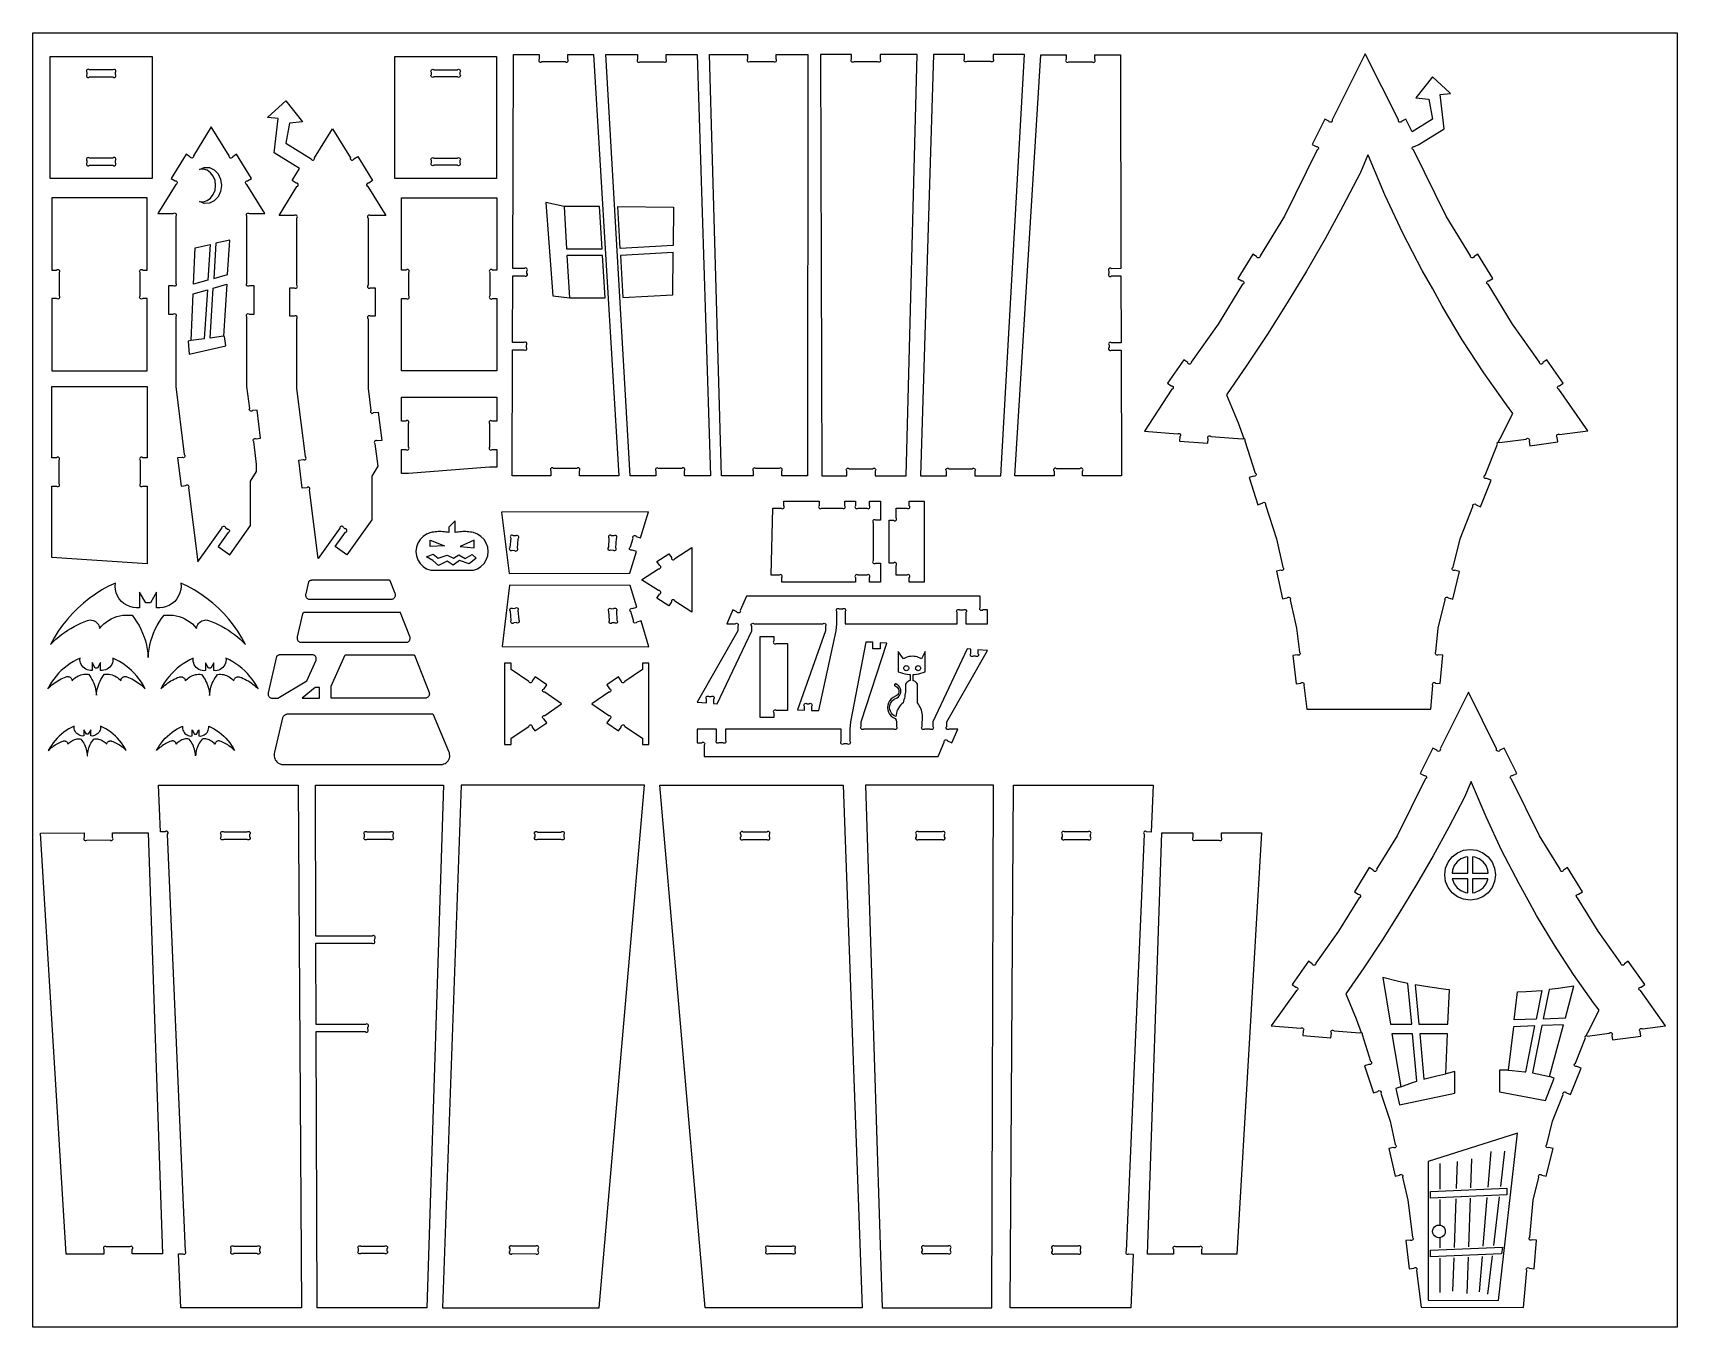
# Model space of a CAD drawing. Extents: x 4.8 to 51, y 4.1 to 40.4.
import ezdxf

# ---------------------------------------------------------------- set-up
doc = ezdxf.new("R2010")
doc.units = 0
doc.header["$MEASUREMENT"] = 0
doc.layers.get('0').update_dxf_attribs({"linetype": 'CONTINUOUS'})
doc.layers.add('ENGRAVING', color=1, linetype='CONTINUOUS')

msp = doc.modelspace()

# ---------------------------------------------------------------- linework, layer by layer
for points in [[(4.801, 4.053), (4.801, 40.394), (50.976, 40.394), (50.976, 4.053)], [(5.289, 39.727), (8.147, 39.727), (8.147, 36.308), (5.289, 36.308)], [(14.964, 36.308), (14.964, 39.727), (17.822, 39.727), (17.822, 36.308)], [(9.476, 35.661), (9.588, 35.654), (9.696, 35.687), (9.792, 35.756), (9.868, 35.856), (9.916, 35.978), (9.932, 36.111), (9.916, 36.245), (9.868, 36.367), (9.792, 36.466), (9.696, 36.536), (9.588, 36.568), (9.476, 36.561), (9.613, 36.616), (9.758, 36.611), (9.893, 36.548), (10.002, 36.434), (10.073, 36.283), (10.098, 36.111), (10.073, 35.94), (10.002, 35.788), (9.893, 35.674), (9.758, 35.611), (9.613, 35.607)], [(19.789, 34.333), (20.788, 34.333), (20.717, 35.518), (19.718, 35.518)], [(21.292, 34.336), (21.225, 35.515), (22.788, 35.504), (22.78, 34.421)], [(9.315, 33.335), (9.362, 34.362), (9.778, 34.454), (9.716, 33.449)], [(9.88, 33.495), (10.266, 33.605), (10.331, 34.577), (9.942, 34.49)], [(21.371, 32.962), (22.769, 33.042), (22.778, 34.231), (21.303, 34.147)], [(19.872, 32.958), (20.871, 32.958), (20.799, 34.143), (19.8, 34.143)], [(9.778, 31.825), (9.864, 33.226), (10.248, 33.335), (10.152, 31.875)], [(9.242, 31.755), (9.302, 33.067), (9.7, 33.179), (9.615, 31.804)], [(15.674, 25.497), (15.758, 25.411), (15.859, 25.346), (15.973, 25.305), (17.171, 25.305), (17.284, 25.346), (17.385, 25.411), (17.47, 25.497), (17.534, 25.599), (17.573, 25.713), (17.586, 25.833), (17.573, 25.953), (17.534, 26.067), (17.47, 26.169), (17.385, 26.255), (17.284, 26.32), (17.171, 26.361), (17.129, 26.371), (17.087, 26.378), (17.044, 26.384), (17.001, 26.388), (16.959, 26.391), (16.916, 26.392), (16.873, 26.391), (16.83, 26.388), (16.787, 26.384), (16.745, 26.378), (16.702, 26.371), (16.66, 26.361), (16.66, 26.691), (16.483, 26.516), (16.483, 26.361), (16.441, 26.371), (16.399, 26.378), (16.356, 26.384), (16.314, 26.388), (16.271, 26.391), (16.228, 26.392), (16.185, 26.391), (16.142, 26.388), (16.099, 26.384), (16.057, 26.378), (16.015, 26.371), (15.973, 26.361), (15.859, 26.32), (15.758, 26.255), (15.674, 26.169), (15.61, 26.067), (15.571, 25.953), (15.557, 25.833), (15.571, 25.713), (15.61, 25.599)], [(15.956, 25.968), (15.956, 26.145), (16.364, 25.992)], [(17.191, 26.145), (16.801, 25.968), (17.191, 25.932)], [(15.858, 25.685), (16.046, 25.758), (16.185, 25.646), (16.431, 25.732), (16.613, 25.644), (16.763, 25.74), (16.937, 25.638), (17.135, 25.744), (17.252, 25.643), (17.057, 25.487), (16.786, 25.575), (16.603, 25.443), (16.437, 25.558), (16.19, 25.442), (16.028, 25.581)], [(5.298, 23.223), (5.372, 23.297), (5.448, 23.367), (5.527, 23.435), (5.608, 23.499), (5.692, 23.56), (5.778, 23.618), (5.866, 23.673), (5.957, 23.724), (6.049, 23.772), (6.143, 23.816), (6.238, 23.856), (6.335, 23.893), (6.373, 23.903), (6.412, 23.908), (6.451, 23.906), (6.489, 23.898), (6.525, 23.885), (6.559, 23.866), (6.59, 23.842), (6.617, 23.814), (6.639, 23.782), (6.656, 23.747), (6.667, 23.709), (6.672, 23.671), (6.728, 23.736), (6.79, 23.796), (6.856, 23.85), (6.927, 23.898), (7.002, 23.941), (7.08, 23.976), (7.161, 24.005), (7.244, 24.027), (7.329, 24.041), (7.414, 24.048), (7.5, 24.047), (7.586, 24.04), (7.657, 23.947), (7.722, 23.85), (7.782, 23.75), (7.836, 23.646), (7.883, 23.539), (7.925, 23.43), (7.96, 23.319), (7.988, 23.205), (8.01, 23.091), (8.026, 22.975), (8.034, 22.858), (8.038, 22.858), (8.047, 22.975), (8.062, 23.091), (8.084, 23.205), (8.113, 23.319), (8.148, 23.43), (8.189, 23.539), (8.237, 23.646), (8.291, 23.75), (8.35, 23.85), (8.416, 23.947), (8.487, 24.04), (8.572, 24.047), (8.658, 24.048), (8.744, 24.041), (8.828, 24.027), (8.912, 24.005), (8.993, 23.976), (9.071, 23.941), (9.145, 23.898), (9.216, 23.85), (9.283, 23.796), (9.344, 23.736), (9.4, 23.671), (9.406, 23.709), (9.417, 23.747), (9.434, 23.782), (9.456, 23.814), (9.482, 23.842), (9.513, 23.866), (9.547, 23.885), (9.584, 23.898), (9.622, 23.906), (9.661, 23.908), (9.7, 23.903), (9.737, 23.893), (9.834, 23.856), (9.93, 23.816), (10.024, 23.772), (10.116, 23.724), (10.206, 23.673), (10.294, 23.618), (10.38, 23.56), (10.464, 23.499), (10.546, 23.435), (10.625, 23.367), (10.701, 23.297), (10.774, 23.223), (10.672, 23.41), (10.559, 23.59), (10.436, 23.764), (10.304, 23.93), (10.162, 24.089), (10.012, 24.24), (9.853, 24.382), (9.687, 24.514), (9.514, 24.638), (9.334, 24.751), (9.147, 24.854), (8.956, 24.946), (8.961, 24.853), (8.952, 24.76), (8.929, 24.669), (8.893, 24.583), (8.844, 24.504), (8.784, 24.432), (8.714, 24.371), (8.635, 24.321), (8.55, 24.283), (8.46, 24.259), (8.367, 24.248), (8.274, 24.251), (8.274, 24.691), (8.104, 24.386), (7.968, 24.386), (7.799, 24.691), (7.799, 24.251), (7.706, 24.248), (7.613, 24.259), (7.523, 24.283), (7.437, 24.321), (7.359, 24.371), (7.288, 24.432), (7.228, 24.504), (7.18, 24.583), (7.143, 24.669), (7.12, 24.76), (7.112, 24.853), (7.117, 24.946), (6.925, 24.854), (6.739, 24.751), (6.559, 24.638), (6.385, 24.514), (6.219, 24.382), (6.061, 24.24), (5.91, 24.089), (5.769, 23.93), (5.636, 23.764), (5.514, 23.59), (5.401, 23.41)], [(12.485, 24.532), (12.496, 24.52), (12.509, 24.51), (12.523, 24.501), (12.538, 24.495), (12.553, 24.49), (14.891, 24.493), (14.907, 24.498), (14.922, 24.505), (14.936, 24.515), (14.949, 24.526), (14.959, 24.539), (14.968, 24.553), (14.975, 24.568), (14.98, 24.584), (14.982, 24.601), (14.982, 24.618), (14.98, 24.634), (14.975, 24.65), (14.833, 25.012), (14.831, 25.013), (14.83, 25.015), (14.828, 25.016), (14.827, 25.017), (14.825, 25.018), (14.823, 25.019), (14.821, 25.02), (14.819, 25.021), (14.817, 25.021), (14.815, 25.022), (14.813, 25.022), (14.811, 25.022), (12.655, 25.022), (12.644, 25.022), (12.633, 25.022), (12.623, 25.021), (12.612, 25.019), (12.602, 25.016), (12.592, 25.013), (12.582, 25.009), (12.572, 25.004), (12.563, 24.998), (12.555, 24.992), (12.547, 24.985), (12.539, 24.977), (12.462, 24.639), (12.459, 24.623), (12.458, 24.607), (12.459, 24.591), (12.463, 24.575), (12.468, 24.56), (12.476, 24.545)], [(12.245, 23.324), (12.256, 23.312), (12.269, 23.302), (12.283, 23.293), (12.297, 23.287), (12.313, 23.282), (15.306, 23.285), (15.322, 23.29), (15.337, 23.298), (15.351, 23.307), (15.364, 23.318), (15.375, 23.331), (15.384, 23.345), (15.39, 23.36), (15.395, 23.377), (15.397, 23.393), (15.397, 23.41), (15.395, 23.427), (15.39, 23.443), (15.127, 24.112), (15.126, 24.113), (15.124, 24.115), (15.123, 24.116), (15.121, 24.117), (15.119, 24.118), (15.117, 24.119), (15.115, 24.12), (15.113, 24.121), (15.111, 24.121), (15.109, 24.122), (15.107, 24.122), (15.105, 24.122), (12.434, 24.122), (12.428, 24.121), (12.421, 24.119), (12.415, 24.117), (12.408, 24.114), (12.402, 24.111), (12.396, 24.107), (12.391, 24.103), (12.386, 24.099), (12.381, 24.094), (12.376, 24.089), (12.372, 24.083), (12.369, 24.077), (12.222, 23.432), (12.219, 23.416), (12.218, 23.399), (12.219, 23.383), (12.222, 23.367), (12.228, 23.352), (12.235, 23.337)], [(5.216, 21.978), (5.253, 22.015), (5.291, 22.05), (5.331, 22.084), (5.371, 22.116), (5.413, 22.146), (5.456, 22.175), (5.501, 22.203), (5.546, 22.228), (5.592, 22.252), (5.639, 22.274), (5.687, 22.294), (5.735, 22.313), (5.754, 22.318), (5.773, 22.32), (5.793, 22.319), (5.812, 22.315), (5.83, 22.309), (5.847, 22.299), (5.862, 22.287), (5.876, 22.273), (5.887, 22.257), (5.895, 22.239), (5.901, 22.221), (5.903, 22.202), (5.931, 22.234), (5.962, 22.264), (5.995, 22.291), (6.031, 22.315), (6.068, 22.337), (6.107, 22.354), (6.148, 22.369), (6.189, 22.379), (6.232, 22.387), (6.274, 22.39), (6.317, 22.39), (6.36, 22.386), (6.396, 22.34), (6.428, 22.291), (6.458, 22.241), (6.485, 22.189), (6.509, 22.136), (6.53, 22.081), (6.547, 22.026), (6.562, 21.969), (6.573, 21.912), (6.58, 21.854), (6.585, 21.795), (6.586, 21.795), (6.591, 21.854), (6.598, 21.912), (6.609, 21.969), (6.624, 22.026), (6.641, 22.081), (6.662, 22.136), (6.686, 22.189), (6.713, 22.241), (6.743, 22.291), (6.775, 22.34), (6.811, 22.386), (6.854, 22.39), (6.896, 22.39), (6.939, 22.387), (6.982, 22.379), (7.023, 22.369), (7.064, 22.354), (7.103, 22.337), (7.14, 22.315), (7.176, 22.291), (7.209, 22.264), (7.239, 22.234), (7.268, 22.202), (7.27, 22.221), (7.276, 22.239), (7.284, 22.257), (7.295, 22.273), (7.309, 22.287), (7.324, 22.299), (7.341, 22.309), (7.359, 22.315), (7.378, 22.319), (7.398, 22.32), (7.417, 22.318), (7.436, 22.313), (7.484, 22.294), (7.532, 22.274), (7.579, 22.252), (7.625, 22.228), (7.67, 22.203), (7.715, 22.175), (7.758, 22.146), (7.799, 22.116), (7.84, 22.084), (7.88, 22.05), (7.918, 22.015), (7.954, 21.978), (7.903, 22.071), (7.847, 22.161), (7.785, 22.248), (7.719, 22.331), (7.648, 22.411), (7.573, 22.486), (7.494, 22.557), (7.411, 22.623), (7.324, 22.685), (7.234, 22.742), (7.141, 22.793), (7.045, 22.839), (7.048, 22.793), (7.043, 22.746), (7.032, 22.701), (7.014, 22.658), (6.989, 22.618), (6.959, 22.582), (6.924, 22.552), (6.885, 22.527), (6.842, 22.508), (6.797, 22.495), (6.751, 22.49), (6.704, 22.492), (6.704, 22.712), (6.619, 22.559), (6.552, 22.559), (6.467, 22.712), (6.467, 22.492), (6.42, 22.49), (6.374, 22.495), (6.329, 22.508), (6.286, 22.527), (6.247, 22.552), (6.212, 22.582), (6.181, 22.618), (6.157, 22.658), (6.139, 22.701), (6.128, 22.746), (6.123, 22.793), (6.126, 22.839), (6.03, 22.793), (5.937, 22.742), (5.847, 22.685), (5.76, 22.623), (5.677, 22.557), (5.598, 22.486), (5.522, 22.411), (5.452, 22.331), (5.386, 22.248), (5.324, 22.161), (5.268, 22.071)], [(8.394, 21.972), (8.431, 22.009), (8.469, 22.044), (8.508, 22.078), (8.549, 22.11), (8.591, 22.141), (8.634, 22.17), (8.678, 22.197), (8.723, 22.223), (8.769, 22.247), (8.816, 22.269), (8.864, 22.289), (8.912, 22.307), (8.931, 22.312), (8.951, 22.315), (8.97, 22.314), (8.989, 22.31), (9.007, 22.303), (9.024, 22.294), (9.04, 22.282), (9.053, 22.268), (9.064, 22.252), (9.073, 22.234), (9.078, 22.215), (9.081, 22.196), (9.109, 22.229), (9.14, 22.258), (9.173, 22.286), (9.208, 22.31), (9.246, 22.331), (9.285, 22.349), (9.325, 22.363), (9.367, 22.374), (9.409, 22.381), (9.452, 22.385), (9.495, 22.384), (9.538, 22.381), (9.573, 22.334), (9.606, 22.286), (9.636, 22.236), (9.662, 22.184), (9.686, 22.13), (9.707, 22.076), (9.725, 22.02), (9.739, 21.963), (9.75, 21.906), (9.758, 21.848), (9.762, 21.79), (9.764, 21.79), (9.768, 21.848), (9.776, 21.906), (9.787, 21.963), (9.801, 22.02), (9.819, 22.076), (9.839, 22.13), (9.863, 22.184), (9.89, 22.236), (9.92, 22.286), (9.953, 22.334), (9.988, 22.381), (10.031, 22.384), (10.074, 22.385), (10.117, 22.381), (10.159, 22.374), (10.201, 22.363), (10.241, 22.349), (10.28, 22.331), (10.317, 22.31), (10.353, 22.286), (10.386, 22.258), (10.417, 22.229), (10.445, 22.196), (10.448, 22.215), (10.453, 22.234), (10.462, 22.252), (10.473, 22.268), (10.486, 22.282), (10.501, 22.294), (10.518, 22.303), (10.537, 22.31), (10.556, 22.314), (10.575, 22.315), (10.594, 22.312), (10.613, 22.307), (10.662, 22.289), (10.71, 22.269), (10.757, 22.247), (10.803, 22.223), (10.848, 22.197), (10.892, 22.17), (10.935, 22.141), (10.977, 22.11), (11.018, 22.078), (11.057, 22.044), (11.095, 22.009), (11.132, 21.972), (11.081, 22.066), (11.024, 22.156), (10.963, 22.243), (10.897, 22.326), (10.826, 22.405), (10.751, 22.481), (10.671, 22.552), (10.588, 22.618), (10.502, 22.679), (10.412, 22.736), (10.318, 22.787), (10.223, 22.834), (10.225, 22.787), (10.221, 22.741), (10.209, 22.695), (10.191, 22.652), (10.167, 22.612), (10.137, 22.577), (10.102, 22.546), (10.062, 22.521), (10.02, 22.502), (9.974, 22.49), (9.928, 22.485), (9.881, 22.486), (9.881, 22.706), (9.797, 22.554), (9.729, 22.554), (9.644, 22.706), (9.644, 22.486), (9.598, 22.485), (9.551, 22.49), (9.506, 22.502), (9.463, 22.521), (9.424, 22.546), (9.389, 22.577), (9.359, 22.612), (9.334, 22.652), (9.316, 22.695), (9.305, 22.741), (9.3, 22.787), (9.303, 22.834), (9.207, 22.787), (9.114, 22.736), (9.024, 22.679), (8.937, 22.618), (8.854, 22.552), (8.775, 22.481), (8.7, 22.405), (8.629, 22.326), (8.563, 22.243), (8.501, 22.156), (8.445, 22.066)], [(11.502, 21.714), (11.682, 21.713), (12.498, 22.201), (12.753, 22.784), (12.758, 22.803), (12.759, 22.822), (12.757, 22.841), (12.752, 22.859), (12.744, 22.876), (12.733, 22.891), (12.719, 22.905), (12.703, 22.916), (12.686, 22.923), (12.668, 22.928), (12.649, 22.93), (11.759, 22.93), (11.749, 22.93), (11.738, 22.93), (11.727, 22.929), (11.717, 22.927), (11.706, 22.924), (11.696, 22.921), (11.686, 22.917), (11.677, 22.912), (11.668, 22.906), (11.659, 22.9), (11.651, 22.893), (11.643, 22.885), (11.411, 21.863), (11.408, 21.847), (11.407, 21.831), (11.408, 21.815), (11.412, 21.799), (11.417, 21.783), (11.425, 21.769), (11.434, 21.755), (11.445, 21.743), (11.458, 21.733), (11.472, 21.725), (11.487, 21.718)], [(13.179, 21.715), (13.179, 22.051), (13.568, 22.93), (15.495, 22.93), (15.497, 22.93), (15.499, 22.93), (15.501, 22.929), (15.503, 22.929), (15.505, 22.928), (15.507, 22.927), (15.509, 22.926), (15.51, 22.925), (15.512, 22.924), (15.514, 22.923), (15.515, 22.921), (15.517, 22.92), (15.927, 21.874), (15.932, 21.858), (15.935, 21.841), (15.935, 21.825), (15.932, 21.808), (15.928, 21.792), (15.921, 21.776), (15.912, 21.762), (15.901, 21.749), (15.889, 21.738), (15.875, 21.729), (15.859, 21.722), (15.843, 21.717)], [(29.279, 22.505), (29.268, 22.519), (29.261, 22.537), (29.258, 22.555), (29.261, 22.574), (29.268, 22.591), (29.279, 22.605), (29.294, 22.617), (29.311, 22.624), (29.329, 22.626), (29.348, 22.624), (29.365, 22.617), (29.38, 22.605), (29.391, 22.591), (29.398, 22.574), (29.401, 22.555), (29.398, 22.537), (29.391, 22.519), (29.38, 22.505), (29.365, 22.493), (29.348, 22.486), (29.329, 22.484), (29.311, 22.486), (29.294, 22.493)], [(29.611, 22.505), (29.6, 22.519), (29.593, 22.537), (29.591, 22.555), (29.593, 22.574), (29.6, 22.591), (29.611, 22.605), (29.626, 22.617), (29.643, 22.624), (29.662, 22.626), (29.68, 22.624), (29.697, 22.617), (29.712, 22.605), (29.723, 22.591), (29.731, 22.574), (29.733, 22.555), (29.731, 22.537), (29.723, 22.519), (29.712, 22.505), (29.697, 22.493), (29.68, 22.486), (29.662, 22.484), (29.643, 22.486), (29.626, 22.493)], [(12.361, 21.714), (12.848, 21.714), (12.848, 22.009), (12.732, 22.009)], [(11.653, 19.924), (11.682, 19.9), (11.713, 19.88), (11.747, 19.865), (11.783, 19.855), (16.303, 19.855), (16.341, 19.865), (16.377, 19.88), (16.409, 19.901), (16.438, 19.927), (16.463, 19.957), (16.483, 19.99), (16.498, 20.026), (16.506, 20.064), (16.509, 20.103), (16.505, 20.142), (16.496, 20.179), (16.481, 20.215), (16.051, 21.244), (16.047, 21.248), (16.044, 21.251), (16.04, 21.254), (16.036, 21.256), (16.032, 21.259), (16.028, 21.261), (16.024, 21.263), (16.019, 21.264), (16.014, 21.266), (16.01, 21.267), (16.005, 21.267), (16, 21.267), (11.972, 21.267), (11.956, 21.265), (11.939, 21.261), (11.924, 21.256), (11.908, 21.25), (11.893, 21.243), (11.879, 21.235), (11.865, 21.226), (11.852, 21.215), (11.84, 21.204), (11.829, 21.192), (11.819, 21.179), (11.809, 21.165), (11.589, 20.197), (11.58, 20.161), (11.575, 20.125), (11.576, 20.088), (11.582, 20.051), (11.593, 20.016), (11.608, 19.982), (11.629, 19.951)], [(5.234, 20.24), (5.264, 20.269), (5.294, 20.297), (5.326, 20.324), (5.358, 20.35), (5.392, 20.375), (5.426, 20.398), (5.462, 20.42), (5.498, 20.44), (5.535, 20.459), (5.572, 20.477), (5.611, 20.493), (5.649, 20.508), (5.664, 20.512), (5.68, 20.514), (5.695, 20.513), (5.711, 20.51), (5.725, 20.504), (5.739, 20.497), (5.751, 20.487), (5.762, 20.476), (5.771, 20.463), (5.777, 20.449), (5.782, 20.434), (5.784, 20.419), (5.806, 20.445), (5.831, 20.469), (5.858, 20.49), (5.886, 20.51), (5.916, 20.527), (5.947, 20.541), (5.98, 20.552), (6.013, 20.561), (6.047, 20.567), (6.081, 20.57), (6.115, 20.569), (6.149, 20.566), (6.178, 20.529), (6.204, 20.49), (6.228, 20.45), (6.249, 20.409), (6.269, 20.366), (6.285, 20.323), (6.299, 20.278), (6.311, 20.233), (6.319, 20.187), (6.326, 20.14), (6.329, 20.094), (6.33, 20.094), (6.334, 20.14), (6.34, 20.187), (6.349, 20.233), (6.36, 20.278), (6.374, 20.323), (6.391, 20.366), (6.41, 20.409), (6.432, 20.45), (6.455, 20.49), (6.482, 20.529), (6.51, 20.566), (6.544, 20.569), (6.578, 20.57), (6.613, 20.567), (6.647, 20.561), (6.68, 20.552), (6.712, 20.541), (6.743, 20.527), (6.773, 20.51), (6.802, 20.49), (6.828, 20.469), (6.853, 20.445), (6.875, 20.419), (6.877, 20.434), (6.882, 20.449), (6.889, 20.463), (6.897, 20.476), (6.908, 20.487), (6.92, 20.497), (6.934, 20.504), (6.949, 20.51), (6.964, 20.513), (6.98, 20.514), (6.995, 20.512), (7.01, 20.508), (7.049, 20.493), (7.087, 20.477), (7.125, 20.459), (7.162, 20.44), (7.198, 20.42), (7.233, 20.398), (7.267, 20.375), (7.301, 20.35), (7.333, 20.324), (7.365, 20.297), (7.396, 20.269), (7.425, 20.24), (7.384, 20.314), (7.339, 20.387), (7.29, 20.456), (7.237, 20.523), (7.18, 20.586), (7.12, 20.646), (7.057, 20.703), (6.99, 20.756), (6.921, 20.805), (6.849, 20.851), (6.774, 20.892), (6.698, 20.929), (6.7, 20.891), (6.696, 20.854), (6.687, 20.818), (6.672, 20.784), (6.653, 20.752), (6.629, 20.723), (6.601, 20.699), (6.569, 20.679), (6.535, 20.664), (6.499, 20.654), (6.462, 20.65), (6.425, 20.651), (6.425, 20.827), (6.357, 20.705), (6.303, 20.705), (6.235, 20.827), (6.235, 20.651), (6.197, 20.65), (6.16, 20.654), (6.124, 20.664), (6.09, 20.679), (6.059, 20.699), (6.031, 20.723), (6.007, 20.752), (5.987, 20.784), (5.973, 20.818), (5.963, 20.854), (5.96, 20.891), (5.962, 20.929), (5.885, 20.892), (5.811, 20.851), (5.739, 20.805), (5.669, 20.756), (5.603, 20.703), (5.539, 20.646), (5.479, 20.586), (5.423, 20.523), (5.37, 20.456), (5.321, 20.387), (5.275, 20.314)], [(8.275, 20.24), (8.316, 20.314), (8.361, 20.387), (8.41, 20.456), (8.463, 20.523), (8.519, 20.586), (8.58, 20.646), (8.643, 20.703), (8.709, 20.756), (8.779, 20.805), (8.851, 20.851), (8.925, 20.892), (9.002, 20.929), (9, 20.891), (9.004, 20.854), (9.013, 20.818), (9.027, 20.784), (9.047, 20.752), (9.071, 20.723), (9.099, 20.699), (9.13, 20.679), (9.164, 20.664), (9.2, 20.654), (9.238, 20.65), (9.275, 20.651), (9.275, 20.827), (9.343, 20.705), (9.397, 20.705), (9.465, 20.827), (9.465, 20.651), (9.502, 20.65), (9.539, 20.654), (9.575, 20.664), (9.609, 20.679), (9.641, 20.699), (9.669, 20.723), (9.693, 20.752), (9.713, 20.784), (9.727, 20.818), (9.736, 20.854), (9.74, 20.891), (9.738, 20.929), (9.814, 20.892), (9.889, 20.851), (9.961, 20.805), (10.03, 20.756), (10.097, 20.703), (10.16, 20.646), (10.22, 20.586), (10.277, 20.523), (10.33, 20.456), (10.379, 20.387), (10.424, 20.314), (10.465, 20.24), (10.436, 20.269), (10.405, 20.297), (10.374, 20.324), (10.341, 20.35), (10.307, 20.375), (10.273, 20.398), (10.238, 20.42), (10.202, 20.44), (10.165, 20.459), (10.127, 20.477), (10.089, 20.493), (10.05, 20.508), (10.035, 20.512), (10.02, 20.514), (10.004, 20.513), (9.989, 20.51), (9.974, 20.504), (9.961, 20.497), (9.948, 20.487), (9.938, 20.476), (9.929, 20.463), (9.922, 20.449), (9.918, 20.434), (9.915, 20.419), (9.893, 20.445), (9.868, 20.469), (9.842, 20.49), (9.814, 20.51), (9.784, 20.527), (9.752, 20.541), (9.72, 20.552), (9.687, 20.561), (9.653, 20.567), (9.619, 20.57), (9.584, 20.569), (9.55, 20.566), (9.522, 20.529), (9.496, 20.49), (9.472, 20.45), (9.45, 20.409), (9.431, 20.366), (9.414, 20.323), (9.4, 20.278), (9.389, 20.233), (9.38, 20.187), (9.374, 20.14), (9.371, 20.094), (9.369, 20.094), (9.366, 20.14), (9.36, 20.187), (9.351, 20.233), (9.339, 20.278), (9.325, 20.323), (9.309, 20.366), (9.29, 20.409), (9.268, 20.45), (9.244, 20.49), (9.218, 20.529), (9.19, 20.566), (9.155, 20.569), (9.121, 20.57), (9.087, 20.567), (9.053, 20.561), (9.02, 20.552), (8.987, 20.541), (8.956, 20.527), (8.926, 20.51), (8.898, 20.49), (8.871, 20.469), (8.847, 20.445), (8.824, 20.419), (8.822, 20.434), (8.818, 20.449), (8.811, 20.463), (8.802, 20.476), (8.791, 20.487), (8.779, 20.497), (8.765, 20.504), (8.751, 20.51), (8.736, 20.513), (8.72, 20.514), (8.704, 20.512), (8.689, 20.508), (8.651, 20.493), (8.612, 20.477), (8.575, 20.459), (8.538, 20.44), (8.502, 20.42), (8.467, 20.398), (8.432, 20.375), (8.399, 20.35), (8.366, 20.324), (8.334, 20.297), (8.304, 20.269)], [(16.3, 4.593), (20.708, 4.593), (21.976, 19.268), (16.828, 19.268)], [(23.678, 4.593), (22.411, 19.267), (27.559, 19.267), (28.086, 4.593)], [(28.653, 4.592), (31.733, 4.592), (31.782, 19.268), (28.183, 19.268)], [(44.654, 16.797), (45.097, 16.797), (45.097, 17.26), (45.03, 17.251), (44.906, 17.2), (44.8, 17.118), (44.718, 17.011), (44.666, 16.887)], [(45.23, 16.797), (45.673, 16.797), (45.661, 16.887), (45.61, 17.011), (45.528, 17.118), (45.421, 17.2), (45.297, 17.251), (45.23, 17.26)], [(44.906, 16.308), (45.03, 16.256), (45.097, 16.247), (45.097, 16.642), (44.663, 16.642), (44.666, 16.62), (44.718, 16.496), (44.8, 16.389)], [(45.23, 16.247), (45.297, 16.256), (45.421, 16.308), (45.528, 16.389), (45.61, 16.496), (45.661, 16.62), (45.664, 16.642), (45.23, 16.642)], [(42.925, 12.555), (43.524, 12.555), (43.418, 13.704), (43.147, 13.76), (42.708, 13.866)], [(43.723, 12.555), (44.54, 12.555), (44.58, 13.525), (44.482, 13.534), (44.034, 13.594), (43.621, 13.663)], [(46.401, 12.678), (46.494, 13.463), (46.735, 13.474), (47.181, 13.509), (47.02, 12.703)], [(47.215, 12.711), (47.839, 12.737), (48.08, 13.627), (47.634, 13.56), (47.379, 13.531)], [(46.235, 11.267), (46.345, 11.261), (46.697, 11.223), (46.723, 11.219), (46.982, 12.512), (46.379, 12.487)], [(46.911, 11.189), (47.048, 11.167), (47.394, 11.094), (47.787, 12.545), (47.177, 12.52)], [(43.215, 10.8), (43.548, 10.921), (43.67, 10.959), (43.548, 12.288), (42.969, 12.288)], [(43.864, 11.018), (43.887, 11.025), (44.23, 11.112), (44.482, 11.162), (44.529, 12.288), (43.748, 12.288)]]:
    msp.add_lwpolyline(points, close=True)
for points in [[(21.257, 27.959), (21.257, 27.96), (20.15, 27.96), (20.15, 28.095, 1), (20.08, 28.166), (19.421, 28.166, 1), (19.351, 28.095), (19.351, 27.96), (18.259, 27.96), (18.272, 31.495), (18.59, 31.494, 1), (18.661, 31.564), (18.661, 31.627, 1), (18.591, 31.698), (18.272, 31.699), (18.279, 33.575), (18.604, 33.574, 1), (18.675, 33.644), (18.675, 33.707, 1), (18.604, 33.778), (18.28, 33.779), (18.301, 39.785), (19.021, 39.785), (19.021, 39.657, 1), (19.092, 39.586), (19.75, 39.586, 1), (19.821, 39.657), (19.821, 39.785), (20.545, 39.785), (21.257, 27.96)], [(21.572, 27.957), (20.895, 39.785), (21.783, 39.785), (21.783, 39.656, 1), (21.853, 39.585), (22.512, 39.585, 1), (22.582, 39.656), (22.582, 39.784), (23.453, 39.784), (23.827, 27.957), (23.099, 27.957), (23.099, 28.093, 1), (23.028, 28.164), (22.37, 28.164, 1), (22.299, 28.093), (22.299, 27.957)], [(25.762, 28.162), (25.104, 28.163, 1), (25.033, 28.092), (25.033, 27.956), (24.14, 27.956), (23.802, 39.784), (24.871, 39.784), (24.871, 39.662, 1), (24.942, 39.592), (25.6, 39.592, 1), (25.671, 39.662), (25.671, 39.784), (26.562, 39.784), (26.554, 27.956), (25.833, 27.956), (25.833, 28.092, 1)], [(26.954, 27.956), (27.657, 27.956), (27.657, 28.085, -1), (27.728, 28.156), (28.386, 28.156, -1), (28.457, 28.085), (28.457, 27.956), (29.326, 27.956), (29.635, 39.785), (28.593, 39.785), (28.593, 39.656, -1), (28.523, 39.585), (27.864, 39.585, -1), (27.794, 39.656), (27.794, 39.785), (26.919, 39.785)], [(29.726, 27.956), (30.455, 27.956), (30.455, 28.085, -1), (30.525, 28.156), (31.184, 28.156, -1), (31.254, 28.085), (31.254, 27.956), (31.981, 27.956), (32.652, 39.784), (31.764, 39.784), (31.764, 39.662, -1), (31.694, 39.591), (31.035, 39.591, -1), (30.964, 39.662), (30.964, 39.784), (30.093, 39.784)], [(32.381, 27.956), (33.104, 39.781), (33.819, 39.781), (33.819, 39.652, 1), (33.89, 39.581), (34.548, 39.581, 1), (34.619, 39.652), (34.619, 39.781), (35.342, 39.781), (35.356, 33.774), (35.089, 33.773, 1), (35.018, 33.702), (35.018, 33.639, 1), (35.089, 33.568), (35.356, 33.569), (35.361, 31.694), (35.094, 31.693, 1), (35.023, 31.623), (35.023, 31.559, 1), (35.094, 31.488), (35.361, 31.489), (35.369, 27.956), (34.277, 27.956), (34.277, 28.086, 1), (34.206, 28.156), (33.548, 28.156, 1), (33.477, 28.086), (33.477, 27.956)], [(40.282, 22.12), (40.41, 22.136, -1), (40.489, 22.074), (40.573, 21.404), (44.058, 21.404), (44.119, 22.073, -1), (44.195, 22.137), (44.324, 22.125), (44.397, 22.921), (44.268, 22.933, -1), (44.204, 23.01), (44.265, 23.678), (44.46, 24.476, -1), (44.545, 24.527), (44.677, 24.495), (44.868, 25.272), (44.736, 25.304, -1), (44.684, 25.39), (44.879, 26.187), (45.239, 27.098, -1), (45.331, 27.138), (45.458, 27.087), (45.752, 27.831), (45.624, 27.881, -1), (45.585, 27.973), (45.929, 28.846, -1), (45.986, 28.89), (46.74, 28.99, -1), (46.819, 28.93), (46.837, 28.802), (47.629, 28.907), (47.612, 29.035, -1), (47.673, 29.115), (48.468, 29.221), (47.655, 30.387, -1), (47.672, 30.485), (47.778, 30.56), (47.313, 31.211), (47.208, 31.136, -1), (47.109, 31.152), (46.349, 32.218), (45.666, 33.334, -1), (45.69, 33.431), (45.8, 33.498), (45.382, 34.18), (45.272, 34.113, -1), (45.175, 34.136), (44.492, 35.252), (43.57, 37.107, -1), (43.602, 37.201), (43.718, 37.259), (44.43, 37.697), (44.322, 38.664), (44.608, 38.696), (44.607, 38.699), (44.11, 39.164), (43.638, 38.567), (44.002, 38.535), (44.104, 37.968), (43.538, 37.62), (43.362, 37.975), (43.246, 37.917, -1), (43.151, 37.949), (42.211, 39.803), (41.289, 37.949, -1), (41.194, 37.917), (41.079, 37.975), (40.723, 37.259), (40.838, 37.201, -1), (40.87, 37.106), (39.949, 35.252), (39.266, 34.136, -1), (39.168, 34.113), (39.058, 34.18), (38.641, 33.498), (38.751, 33.431, -1), (38.774, 33.334), (38.091, 32.217), (37.331, 31.152, -1), (37.232, 31.136), (37.127, 31.211), (36.663, 30.56), (36.77, 30.483, -1), (36.788, 30.387), (36.014, 29.213), (36.947, 29.138, -1), (37.012, 29.062), (37.002, 28.933), (37.796, 28.87), (37.807, 28.998, -1), (37.883, 29.063), (38.77, 28.992, -1), (38.832, 28.943), (39.125, 28.035, -1), (39.08, 27.946), (38.957, 27.907), (39.203, 27.146), (39.326, 27.185, -1), (39.415, 27.14), (39.722, 26.187), (39.902, 25.392, -1), (39.848, 25.307), (39.722, 25.279), (39.898, 24.499), (40.024, 24.527, -1), (40.109, 24.474), (40.288, 23.678), (40.372, 23.008, -1), (40.311, 22.929), (40.182, 22.913)], [(6.389, 39.157), (7.047, 39.157, 1), (7.118, 39.228), (7.118, 39.286, 1), (7.047, 39.357), (6.389, 39.357, 1), (6.318, 39.286), (6.318, 39.228, 1)], [(16.722, 39.157), (16.064, 39.157, -1), (15.993, 39.228), (15.993, 39.286, -1), (16.064, 39.357), (16.722, 39.357, -1), (16.793, 39.286), (16.793, 39.228, -1)], [(13.564, 26.472), (13.521, 26.503, 1), (13.423, 26.486), (12.815, 25.634), (12.572, 27.561, 1), (12.493, 27.623), (12.365, 27.607), (12.265, 28.4), (12.393, 28.416, 1), (12.455, 28.495), (12.214, 30.409), (12.214, 32.366, 1), (12.143, 32.437), (12.014, 32.437), (12.014, 33.236), (12.143, 33.236, 1), (12.214, 33.307), (12.214, 35.193, 1), (12.143, 35.264), (11.714, 35.264), (12.217, 36.08, 1), (12.194, 36.177), (12.084, 36.245), (12.292, 36.584), (11.58, 37.023), (11.688, 37.989), (11.402, 38.021), (11.403, 38.025), (11.9, 38.489), (12.372, 37.892), (12.009, 37.86), (11.906, 37.294), (12.613, 36.858, 1), (12.71, 36.881), (13.213, 37.698), (13.716, 36.881, 1), (13.813, 36.858), (13.923, 36.926), (14.342, 36.245), (14.232, 36.177, 1), (14.209, 36.08), (14.712, 35.264), (14.283, 35.264, 1), (14.212, 35.193), (14.212, 33.307, 1), (14.283, 33.236), (14.412, 33.236), (14.412, 32.437), (14.283, 32.437, 1), (14.212, 32.366), (14.212, 30.409), (14.29, 29.791, 1), (14.369, 29.73), (14.497, 29.746), (14.597, 28.952), (14.469, 28.936, 1), (14.408, 28.857), (14.487, 28.229), (14.316, 27.95), (14.316, 26.716), (13.619, 25.739), (13.293, 25.971), (13.58, 26.373, 1)], [(8.964, 27.665), (9.092, 27.681, -1), (9.171, 27.62), (9.433, 25.537), (10.11, 26.486, -1), (10.209, 26.503), (10.267, 26.461, -1), (10.283, 26.363), (10.005, 25.973), (10.33, 25.74), (10.915, 26.56), (10.915, 27.806), (11.085, 28.082), (11.085, 28.287), (11.006, 28.916, -1), (11.068, 28.995), (11.196, 29.011), (11.096, 29.804), (10.968, 29.788, -1), (10.889, 29.849), (10.811, 30.467), (10.811, 32.424, -1), (10.882, 32.495), (11.011, 32.495), (11.011, 33.295), (10.882, 33.295, -1), (10.811, 33.365), (10.811, 35.252, -1), (10.882, 35.322), (11.311, 35.322), (10.808, 36.139, -1), (10.831, 36.236), (10.941, 36.304), (10.522, 36.985), (10.412, 36.917, -1), (10.315, 36.94), (9.812, 37.756), (9.309, 36.94, -1), (9.212, 36.917), (9.102, 36.985), (8.682, 36.304), (8.792, 36.236, -1), (8.816, 36.139), (8.313, 35.322), (8.742, 35.322, -1), (8.813, 35.252), (8.813, 33.365, -1), (8.742, 33.295), (8.613, 33.295), (8.613, 32.495), (8.742, 32.495, -1), (8.813, 32.424), (8.813, 30.467), (9.053, 28.554, -1), (8.992, 28.475), (8.864, 28.459)], [(6.318, 36.807), (6.318, 36.749, 1), (6.389, 36.678), (7.047, 36.678, 1), (7.118, 36.749), (7.118, 36.807, 1), (7.047, 36.878), (6.389, 36.878, 1)], [(16.064, 36.878), (16.722, 36.878, -1), (16.793, 36.807), (16.793, 36.749, -1), (16.722, 36.678), (16.064, 36.678, -1), (15.993, 36.749), (15.993, 36.807, -1)], [(5.335, 30.907), (8.014, 30.907), (8.014, 32.935), (7.884, 32.935, -1), (7.814, 33.006), (7.814, 33.664, -1), (7.884, 33.735), (8.014, 33.735), (8.014, 35.762), (5.335, 35.762), (5.335, 33.735), (5.464, 33.735, -1), (5.535, 33.664), (5.535, 33.006, -1), (5.464, 32.935), (5.335, 32.935)], [(15.155, 30.907), (15.155, 32.935), (15.284, 32.935, 1), (15.354, 33.006), (15.354, 33.664, 1), (15.284, 33.735), (15.155, 33.735), (15.155, 35.762), (17.834, 35.762), (17.834, 33.735), (17.704, 33.735, 1), (17.634, 33.664), (17.634, 33.006, 1), (17.704, 32.935), (17.834, 32.935), (17.834, 30.907)], [(5.335, 25.665), (5.335, 27.665), (5.464, 27.665, 1), (5.535, 27.736), (5.535, 28.394, 1), (5.464, 28.465), (5.335, 28.465), (5.335, 30.464), (8.014, 30.464), (8.014, 28.465), (7.885, 28.465, 1), (7.814, 28.394), (7.814, 27.736, 1), (7.885, 27.665), (8.014, 27.665), (8.014, 25.482)], [(15.349, 28.026), (15.149, 28.026), (15.149, 28.694), (15.278, 28.694, 1), (15.349, 28.765), (15.349, 29.423, 1), (15.278, 29.494), (15.149, 29.494), (15.149, 30.162), (17.828, 30.162), (17.828, 29.494), (17.699, 29.494, 1), (17.628, 29.423), (17.628, 28.765, 1), (17.699, 28.694), (17.828, 28.694), (17.828, 28.197), (17.628, 28.197)], [(25.831, 24.968), (25.831, 25.097, 1), (25.761, 25.168), (25.536, 25.168), (25.584, 27.047), (25.818, 27.047, 1), (25.889, 27.118), (25.889, 27.247), (26.88, 27.247), (26.88, 27.118, 1), (26.95, 27.047), (27.532, 27.047, 1), (27.602, 27.118), (27.602, 27.247), (27.902, 27.247), (27.902, 27.118, 1), (27.973, 27.047), (28.223, 27.047, 1), (28.294, 27.118), (28.294, 27.247), (28.601, 27.247), (28.601, 26.707), (28.47, 26.707, 1), (28.399, 26.637), (28.399, 25.579, 1), (28.47, 25.508), (28.601, 25.508), (28.601, 24.968), (28.294, 24.968), (28.294, 25.097, 1), (28.223, 25.168), (27.973, 25.168, 1), (27.902, 25.097), (27.902, 24.968)], [(29.414, 24.968), (29.414, 25.097, 1), (29.344, 25.168), (29.041, 25.168), (29.041, 25.437, 1), (28.97, 25.508), (28.851, 25.508), (28.851, 26.707), (28.97, 26.707, 1), (29.041, 26.778), (29.041, 27.047), (29.344, 27.047, 1), (29.414, 27.118), (29.414, 27.247), (29.834, 27.247), (29.834, 24.968)], [(18.172, 25.213), (21.562, 25.222), (21.748, 25.833), (21.627, 25.87, -1), (21.58, 25.958), (21.656, 26.205, -1), (21.744, 26.252), (21.865, 26.215), (22.087, 26.946), (17.962, 26.936)], [(18.407, 25.926), (18.43, 26.19, 1), (18.366, 26.267), (18.296, 26.273, 1), (18.22, 26.208), (18.197, 25.945, 1), (18.261, 25.868), (18.33, 25.862, 1)], [(21.12, 26.271), (21.053, 26.275, 1), (20.978, 26.209), (20.963, 25.951, 1), (21.03, 25.876), (21.097, 25.872, 1), (21.172, 25.939), (21.187, 26.197, 1)], [(22.325, 24.525), (22.395, 24.634, 1), (22.374, 24.732), (21.896, 25.039), (22.374, 25.346, 1), (22.395, 25.443), (22.325, 25.552), (22.662, 25.768), (22.731, 25.66, 1), (22.829, 25.638), (23.307, 25.945), (23.307, 24.132), (22.829, 24.439, 1), (22.731, 24.418), (22.662, 24.309)], [(17.977, 23.165), (22.102, 23.154), (21.879, 23.885), (21.758, 23.848, -1), (21.67, 23.895), (21.594, 24.142, -1), (21.641, 24.231), (21.762, 24.267), (21.576, 24.878), (18.186, 24.887)], [(23.719, 21.579), (23.719, 21.686, -1), (23.79, 21.756), (23.848, 21.756, -1), (23.919, 21.686), (23.919, 21.564), (24.019, 21.556), (24.987, 23.603), (24.987, 23.733, -1), (25.057, 23.803), (26.987, 23.803, -1), (27.058, 23.733), (27.058, 23.603), (26.277, 21.39), (26.469, 21.38), (26.469, 21.483, -1), (26.54, 21.554), (26.598, 21.554, -1), (26.669, 21.483), (26.669, 21.368), (26.869, 21.368), (27.358, 23.603), (27.376, 23.803), (27.376, 24.149, -1), (27.446, 24.22), (27.544, 24.22, -1), (27.615, 24.149), (27.615, 23.803), (30.755, 23.803), (30.755, 24.118, -1), (30.826, 24.189), (30.934, 24.189, -1), (31.005, 24.118), (31.005, 23.803), (31.606, 23.803), (31.606, 24.189), (31.477, 24.189, -1), (31.406, 24.26), (31.406, 24.574), (24.837, 24.574), (24.665, 24.175, -1), (24.572, 24.138), (24.454, 24.189), (24.288, 23.803), (24.525, 23.803, -1), (24.595, 23.733), (24.595, 23.603), (23.455, 21.598)], [(18.421, 24.174), (18.444, 23.91, -1), (18.38, 23.834), (18.31, 23.828, -1), (18.234, 23.892), (18.211, 24.156, -1), (18.275, 24.232), (18.345, 24.238, -1)], [(20.993, 23.892), (20.978, 24.15, -1), (21.044, 24.224), (21.111, 24.228, -1), (21.186, 24.162), (21.201, 23.904, -1), (21.134, 23.829), (21.067, 23.825, -1)], [(29.051, 21.047), (29.051, 20.918, -1), (28.981, 20.847), (28.131, 20.847, -1), (28.061, 20.918), (28.061, 21.047), (28.784, 23.261), (28.592, 23.271), (28.592, 23.097), (28.392, 23.097), (28.392, 23.282), (28.192, 23.282), (27.761, 21.047), (27.743, 20.847), (27.743, 20.501, -1), (27.672, 20.431), (27.574, 20.431, -1), (27.504, 20.501), (27.504, 20.847), (24.248, 20.847), (24.248, 20.532, -1), (24.177, 20.462), (24.069, 20.462, -1), (23.998, 20.532), (23.998, 20.847), (23.455, 20.847), (23.455, 20.462), (23.584, 20.462, -1), (23.655, 20.391), (23.655, 20.076), (30.224, 20.076), (30.395, 20.476, -1), (30.488, 20.513), (30.607, 20.462), (30.773, 20.847), (30.536, 20.847, -1), (30.465, 20.918), (30.465, 21.047), (31.606, 23.053), (31.342, 23.072), (31.342, 22.965, -1), (31.271, 22.894), (31.212, 22.894, -1), (31.142, 22.965), (31.142, 23.087), (31.042, 23.094), (30.074, 21.047), (30.074, 20.918, -1), (30.003, 20.847), (29.845, 20.847, -1), (29.774, 20.918), (29.774, 21.047), (29.781, 21.094), (29.785, 21.142), (29.785, 21.189), (29.782, 21.237), (29.775, 21.284), (29.765, 21.33), (29.752, 21.376), (29.736, 21.421), (29.717, 21.464), (29.695, 21.506), (29.67, 21.547), (29.642, 21.585), (29.642, 22.103), (29.624, 22.133), (29.601, 22.159), (29.574, 22.181), (29.543, 22.196), (29.522, 22.203), (29.522, 22.376), (29.548, 22.377), (29.613, 22.384), (29.677, 22.395), (29.74, 22.412), (29.802, 22.432), (29.862, 22.457), (29.862, 23.027), (29.757, 22.818), (29.717, 22.839), (29.676, 22.857), (29.634, 22.871), (29.59, 22.881), (29.546, 22.887), (29.501, 22.889), (29.457, 22.887), (29.413, 22.881), (29.369, 22.871), (29.327, 22.857), (29.285, 22.839), (29.246, 22.818), (29.103, 23.027), (29.103, 22.457), (29.163, 22.432), (29.225, 22.412), (29.288, 22.395), (29.352, 22.384), (29.417, 22.377), (29.441, 22.376), (29.441, 22.206), (29.407, 22.196), (29.377, 22.181), (29.349, 22.159), (29.327, 22.133), (29.309, 22.103), (29.311, 22.059), (29.311, 22.015), (29.309, 21.971), (29.307, 21.928), (29.303, 21.884), (29.298, 21.841), (29.291, 21.797), (29.284, 21.754), (29.274, 21.712), (29.264, 21.669), (29.252, 21.627), (29.239, 21.585), (29.202, 21.552), (29.167, 21.516), (29.136, 21.477), (29.109, 21.435), (29.086, 21.39), (29.067, 21.344), (29.053, 21.296), (29.043, 21.246), (29.038, 21.197), (28.988, 21.221), (28.945, 21.254), (28.909, 21.296), (28.882, 21.344), (28.866, 21.397), (28.86, 21.452), (28.866, 21.507), (28.882, 21.559), (28.909, 21.607), (28.945, 21.649), (28.988, 21.683), (29.077, 21.726), (29.112, 21.753), (29.14, 21.786), (29.161, 21.824), (29.174, 21.865), (29.179, 21.909), (29.174, 21.952), (29.161, 21.994), (29.14, 22.032), (29.112, 22.065), (29.077, 22.091), (29.038, 22.111), (29.031, 22.112), (29.024, 22.112), (29.017, 22.11), (29.01, 22.107), (29.005, 22.102), (29.001, 22.096), (28.999, 22.089), (28.998, 22.082), (28.999, 22.074), (29.002, 22.068), (29.006, 22.062), (29.012, 22.057), (29.046, 22.041), (29.071, 22.022), (29.091, 21.998), (29.107, 21.97), (29.116, 21.94), (29.119, 21.909), (29.116, 21.877), (29.107, 21.847), (29.091, 21.82), (29.071, 21.796), (29.046, 21.777), (28.957, 21.733), (28.904, 21.692), (28.86, 21.641), (28.827, 21.583), (28.807, 21.519), (28.8, 21.452), (28.807, 21.385), (28.827, 21.321), (28.86, 21.262), (28.904, 21.211), (28.957, 21.17), (29.012, 21.143), (29.042, 21.097)], [(25.221, 21.169), (25.221, 23.449), (25.607, 23.449), (25.607, 23.319, 1), (25.677, 23.249), (25.992, 23.249), (25.992, 21.369), (25.677, 21.369, 1), (25.607, 21.299), (25.607, 21.169)], [(18.048, 20.413), (18.233, 20.413), (18.233, 20.588), (18.726, 20.922, -1), (18.825, 20.903), (18.899, 20.792), (19.231, 21.017), (19.156, 21.128, -1), (19.174, 21.226), (19.65, 21.552), (19.174, 21.88, -1), (19.155, 21.977), (19.233, 22.092), (18.902, 22.316), (18.825, 22.202, -1), (18.726, 22.183), (18.233, 22.517), (18.233, 22.692), (18.048, 22.692)], [(20.5, 21.552), (20.976, 21.226, -1), (20.994, 21.128), (20.919, 21.017), (21.251, 20.792), (21.325, 20.903, -1), (21.424, 20.922), (21.917, 20.588), (21.917, 20.413), (22.102, 20.413), (22.102, 22.692), (21.917, 22.692), (21.917, 22.517), (21.424, 22.183, -1), (21.325, 22.202), (21.248, 22.316), (20.917, 22.092), (20.995, 21.977, -1), (20.976, 21.88)], [(43.454, 5.688), (43.582, 5.704, -1), (43.661, 5.643), (43.791, 4.608), (46.658, 4.604), (46.752, 5.641, -1), (46.829, 5.705), (46.957, 5.693), (47.03, 6.49), (46.901, 6.501, -1), (46.837, 6.578), (46.931, 7.614), (47.091, 8.266, -1), (47.177, 8.318), (47.302, 8.287), (47.492, 9.064), (47.367, 9.095, -1), (47.315, 9.18), (47.475, 9.832), (47.773, 10.588, -1), (47.865, 10.628), (47.985, 10.58), (48.279, 11.324), (48.159, 11.371, -1), (48.119, 11.463), (48.402, 12.18, -1), (48.459, 12.224), (49.067, 12.305, -1), (49.147, 12.245), (49.164, 12.117), (49.956, 12.222), (49.939, 12.35, -1), (50, 12.43), (50.65, 12.516), (49.946, 13.503, -1), (49.962, 13.602), (50.067, 13.677), (49.603, 14.328), (49.498, 14.253, -1), (49.399, 14.269), (48.758, 15.167), (48.182, 16.108, -1), (48.206, 16.205), (48.316, 16.273), (47.898, 16.955), (47.788, 16.887, -1), (47.691, 16.911), (47.115, 17.852), (46.324, 19.443, -1), (46.356, 19.538), (46.472, 19.595), (46.116, 20.311), (46, 20.254, -1), (45.905, 20.286), (45.114, 21.877), (44.324, 20.286, -1), (44.229, 20.254), (44.113, 20.311), (43.757, 19.595), (43.873, 19.538, -1), (43.905, 19.443), (43.114, 17.852), (42.538, 16.911, -1), (42.441, 16.887), (42.33, 16.955), (41.913, 16.273), (42.023, 16.205, -1), (42.046, 16.108), (41.47, 15.167), (40.83, 14.269, -1), (40.731, 14.253), (40.626, 14.328), (40.161, 13.677), (40.267, 13.602, -1), (40.283, 13.503), (39.579, 12.516), (40.407, 12.448, -1), (40.471, 12.372), (40.461, 12.243), (41.255, 12.179), (41.266, 12.308, -1), (41.342, 12.373), (42.066, 12.315, -1), (42.127, 12.266), (42.369, 11.519, -1), (42.323, 11.43), (42.2, 11.391), (42.446, 10.63), (42.569, 10.669, -1), (42.658, 10.624), (42.914, 9.832), (43.061, 9.177, -1), (43.008, 9.092), (42.882, 9.064), (43.056, 8.289), (43.183, 8.317, -1), (43.267, 8.264), (43.414, 7.614), (43.544, 6.576, -1), (43.483, 6.498), (43.354, 6.481)], [(8.952, 4.594), (8.887, 6.106), (9.016, 6.112, 1), (9.084, 6.186), (8.585, 17.895, 1), (8.512, 17.963), (8.382, 17.957), (8.327, 19.27), (12.249, 19.27), (12.346, 4.594)], [(12.783, 4.594), (12.757, 12.352), (14.135, 12.352, 1), (14.205, 12.418), (14.21, 12.476, 1), (14.139, 12.552), (12.756, 12.552), (12.749, 14.834), (14.325, 14.834, 1), (14.395, 14.899), (14.4, 14.958, 1), (14.329, 15.034), (12.748, 15.034), (12.734, 19.27), (16.332, 19.27), (15.863, 4.594)], [(32.245, 4.592), (32.342, 19.268), (36.265, 19.268), (36.209, 17.955), (36.079, 17.961, 1), (36.006, 17.893), (35.507, 6.183, 1), (35.575, 6.11), (35.704, 6.104), (35.639, 4.592)], [(5.738, 6.105), (5.015, 17.926), (6.242, 17.927), (6.242, 17.801, 1), (6.313, 17.73), (6.968, 17.731, 1), (7.039, 17.802), (7.039, 17.928), (8.039, 17.928), (8.437, 6.106), (7.593, 6.106), (7.593, 6.238, 1), (7.522, 6.309), (6.867, 6.308, 1), (6.796, 6.237), (6.796, 6.105)], [(10.887, 17.887), (10.887, 17.819, -1), (10.816, 17.749), (10.159, 17.749, -1), (10.088, 17.819), (10.088, 17.887, -1), (10.159, 17.958), (10.816, 17.958, -1)], [(14.84, 17.749), (14.182, 17.749, -1), (14.111, 17.82), (14.111, 17.887, -1), (14.182, 17.958), (14.84, 17.958, -1), (14.911, 17.887), (14.911, 17.82, -1)], [(18.975, 17.955), (19.637, 17.955, -1), (19.708, 17.885), (19.708, 17.817, -1), (19.637, 17.747), (18.975, 17.747, -1), (18.904, 17.817), (18.904, 17.885, -1)], [(24.75, 17.746), (25.412, 17.746, 1), (25.483, 17.817), (25.483, 17.884, 1), (25.412, 17.955), (24.75, 17.954, 1), (24.679, 17.884), (24.679, 17.817, 1)], [(29.675, 17.747), (30.334, 17.747, 1), (30.404, 17.818), (30.404, 17.886, 1), (30.334, 17.956), (29.675, 17.956, 1), (29.605, 17.886), (29.605, 17.818, 1)], [(33.775, 17.747), (34.432, 17.747, 1), (34.503, 17.817), (34.503, 17.885, 1), (34.432, 17.956), (33.775, 17.956, 1), (33.704, 17.885), (33.704, 17.817, 1)], [(36.104, 6.104), (36.504, 17.927), (37.377, 17.928), (37.377, 17.8, 1), (37.448, 17.729), (38.106, 17.73, 1), (38.177, 17.801), (38.177, 17.929), (39.304, 17.93), (38.61, 6.104), (37.63, 6.104), (37.63, 6.237, 1), (37.559, 6.307), (36.901, 6.307, 1), (36.83, 6.237), (36.83, 6.104)], [(10.44, 6.324), (11.099, 6.324, -1), (11.169, 6.253), (11.169, 6.186, -1), (11.099, 6.115), (10.44, 6.115, -1), (10.37, 6.186), (10.37, 6.253, -1)], [(14.015, 6.324), (14.674, 6.324, -1), (14.744, 6.254), (14.744, 6.195, -1), (14.674, 6.124), (14.015, 6.124, -1), (13.944, 6.195), (13.944, 6.253, -1)], [(18.992, 6.185), (18.992, 6.252, 1), (18.921, 6.323), (18.263, 6.323, 1), (18.192, 6.253), (18.192, 6.185, 1), (18.263, 6.115), (18.921, 6.114, 1)], [(26.124, 6.114), (25.466, 6.114, -1), (25.395, 6.184), (25.395, 6.251, -1), (25.466, 6.322), (26.124, 6.323, -1), (26.195, 6.252), (26.195, 6.185, -1)], [(30.571, 6.193), (30.571, 6.251, 1), (30.501, 6.322), (29.842, 6.322, 1), (29.771, 6.252), (29.771, 6.193, 1), (29.842, 6.123), (30.5, 6.122, 1)], [(33.492, 6.113), (34.151, 6.113, 1), (34.221, 6.183), (34.221, 6.251, 1), (34.151, 6.322), (33.492, 6.322, 1), (33.422, 6.251), (33.422, 6.183, 1)]]:
    msp.add_lwpolyline(points, format="xyb", close=True)
at = {"layer": 'ENGRAVING'}
for points in [[(45.953, 28.903), (46.002, 29.007), (46.364, 29.709), (46.182, 29.946), (45.544, 30.847), (44.942, 31.772), (44.377, 32.72), (44.113, 33.204), (43.82, 33.72), (43.274, 34.774), (42.77, 35.848), (42.308, 36.94), (42.295, 36.974), (42.084, 36.471), (42.074, 36.451), (41.591, 35.526), (41.088, 34.611), (40.567, 33.707), (40.027, 32.813), (39.469, 31.931), (38.893, 31.061), (38.321, 30.234), (38.647, 29.441), (38.811, 29.006)], [(19.718, 35.518), (19.207, 35.628), (19.398, 33.011), (19.872, 32.958)], [(9.242, 31.755), (9.16, 31.739), (9.186, 31.372), (10.218, 31.602), (10.18, 31.872), (10.152, 31.875)], [(48.426, 12.238), (48.468, 12.327), (48.788, 12.948), (48.627, 13.158), (48.063, 13.955), (47.531, 14.773), (47.03, 15.611), (46.797, 16.04), (46.538, 16.496), (46.055, 17.428), (45.609, 18.378), (45.201, 19.345), (45.189, 19.375), (45.003, 18.93), (44.994, 18.912), (44.566, 18.094), (44.122, 17.284), (43.661, 16.484), (43.183, 15.694), (42.69, 14.914), (42.18, 14.144), (41.674, 13.412), (41.962, 12.711), (42.106, 12.328)], [(43.215, 10.8), (43.081, 10.751), (43.175, 10.298), (44.732, 10.622), (44.732, 11.227), (44.482, 11.162)], [(46.235, 11.267), (45.986, 11.267), (45.986, 10.662), (47.281, 10.417), (47.526, 11.047), (47.394, 11.094)], [(45.205, 8.777), (45.175, 7.963)], [(45.742, 8.98), (45.659, 7.984)], [(46.129, 8.989), (46.013, 8)], [(44.308, 8.647), (44.308, 7.925)], [(44.799, 8.707), (44.772, 7.945)], [(44.308, 7.635), (44.308, 6.917)], [(44.761, 7.655), (44.712, 6.292)], [(45.165, 7.673), (45.115, 6.31)], [(45.635, 7.693), (45.522, 6.328)], [(45.978, 7.709), (45.816, 6.341)], [(44.308, 6.566), (44.308, 6.274)], [(45.105, 6.02), (45.067, 4.993)], [(45.498, 6.037), (45.416, 5.04)], [(45.782, 6.05), (45.655, 4.979)], [(44.308, 5.985), (44.308, 5.027)], [(44.701, 6.002), (44.667, 5.065)]]:
    msp.add_lwpolyline(points, dxfattribs=at)
for points in [[(45.164, 16.041), (44.979, 16.066), (44.808, 16.137), (44.66, 16.25), (44.547, 16.397), (44.476, 16.569), (44.452, 16.754), (44.476, 16.938), (44.547, 17.11), (44.66, 17.257), (44.808, 17.37), (44.979, 17.442), (45.164, 17.466), (45.348, 17.442), (45.52, 17.37), (45.667, 17.257), (45.781, 17.11), (45.852, 16.938), (45.876, 16.754), (45.852, 16.569), (45.781, 16.397), (45.667, 16.25), (45.52, 16.137), (45.348, 16.066)], [(43.982, 4.805), (45.958, 4.803), (46.494, 9.496), (43.982, 8.699)], [(44.049, 7.673), (44.049, 7.863), (46.198, 7.958), (46.198, 7.768)], [(44.288, 6.563), (44.242, 6.569), (44.199, 6.587), (44.162, 6.615), (44.134, 6.652), (44.116, 6.695), (44.11, 6.741), (44.116, 6.787), (44.134, 6.83), (44.162, 6.867), (44.199, 6.895), (44.242, 6.913), (44.288, 6.919), (44.334, 6.913), (44.377, 6.895), (44.414, 6.867), (44.442, 6.83), (44.46, 6.787), (44.466, 6.741), (44.46, 6.695), (44.442, 6.652), (44.414, 6.615), (44.377, 6.587), (44.334, 6.569)], [(44.049, 6.023), (44.049, 6.213), (46.071, 6.302), (46.041, 6.111)]]:
    msp.add_lwpolyline(points, close=True, dxfattribs=at)

doc.saveas('drawing.dxf')
